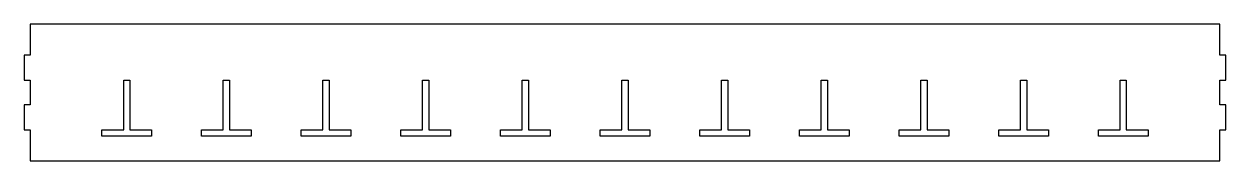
# Model space of a CAD drawing. Extents: x 0 to 616, y 0 to 70.
import ezdxf

# ---------------------------------------------------------------- set-up
doc = ezdxf.new("R2010")
doc.units = 0
doc.layers.add('Layer_1', color=7, linetype='CONTINUOUS')

msp = doc.modelspace()

# ---------------------------------------------------------------- linework, layer by layer
at = {"layer": 'Layer_1', "color": 5}
for points in [[(3.192639, 69.867685), (3.192639, 53.992685), (0.017639, 53.992685), (0.017639, 41.292649), (3.192639, 41.292649), (3.192639, 28.592649), (0.017639, 28.592649), (0.017639, 15.892649), (3.192639, 15.892649), (3.192639, 0.01764), (612.792667, 0.01764), (612.792667, 15.892649), (615.967667, 15.892649), (615.967667, 28.592649), (612.792667, 28.592649), (612.792667, 41.292649), (615.967667, 41.292649), (615.967667, 53.992685), (612.792667, 53.992685), (612.792667, 69.867685), (3.192639, 69.867685), (3.192639, 69.867685)], [(51.082183, 41.292649), (54.257183, 41.292649), (54.257183, 15.892649), (65.369683, 15.892649), (65.369683, 12.71764), (39.969683, 12.71764), (39.969683, 15.892649), (51.082183, 15.892649), (51.082183, 41.292649), (51.082183, 41.292649)], [(102.146803, 41.292649), (105.321803, 41.292649), (105.321803, 15.892649), (116.434303, 15.892649), (116.434303, 12.71764), (91.034303, 12.71764), (91.034303, 15.892649), (102.146803, 15.892649), (102.146803, 41.292649), (102.146803, 41.292649)], [(153.211361, 41.292649), (156.386361, 41.292649), (156.386361, 15.892649), (167.498861, 15.892649), (167.498861, 12.71764), (142.098861, 12.71764), (142.098861, 15.892649), (153.211361, 15.892649), (153.211361, 41.292649), (153.211361, 41.292649)], [(204.275972, 41.292649), (207.450972, 41.292649), (207.450972, 15.892649), (218.563478, 15.892649), (218.563478, 12.71764), (193.163472, 12.71764), (193.163472, 15.892649), (204.275972, 15.892649), (204.275972, 41.292649), (204.275972, 41.292649)], [(255.340533, 41.292649), (258.515533, 41.292649), (258.515533, 15.892649), (269.628033, 15.892649), (269.628033, 12.71764), (244.228033, 12.71764), (244.228033, 15.892649), (255.340533, 15.892649), (255.340533, 41.292649), (255.340533, 41.292649)], [(306.405139, 41.292649), (309.580139, 41.292649), (309.580139, 15.892649), (320.692611, 15.892649), (320.692611, 12.71764), (295.292639, 12.71764), (295.292639, 15.892649), (306.405139, 15.892649), (306.405139, 41.292649), (306.405139, 41.292649)], [(357.469694, 41.292649), (360.644694, 41.292649), (360.644694, 15.892649), (371.757194, 15.892649), (371.757194, 12.71764), (346.357194, 12.71764), (346.357194, 15.892649), (357.469694, 15.892649), (357.469694, 41.292649), (357.469694, 41.292649)], [(408.534334, 41.292649), (411.709334, 41.292649), (411.709334, 15.892649), (422.821834, 15.892649), (422.821834, 12.71764), (397.421834, 12.71764), (397.421834, 15.892649), (408.534334, 15.892649), (408.534334, 41.292649), (408.534334, 41.292649)], [(459.598861, 41.292649), (462.773861, 41.292649), (462.773861, 15.892649), (473.886361, 15.892649), (473.886361, 12.71764), (448.486361, 12.71764), (448.486361, 15.892649), (459.598861, 15.892649), (459.598861, 41.292649), (459.598861, 41.292649)], [(510.6635, 41.292649), (513.8385, 41.292649), (513.8385, 15.892649), (524.951, 15.892649), (524.951, 12.71764), (499.551, 12.71764), (499.551, 15.892649), (510.6635, 15.892649), (510.6635, 41.292649), (510.6635, 41.292649)], [(561.728027, 41.292649), (564.903027, 41.292649), (564.903027, 15.892649), (576.015527, 15.892649), (576.015527, 12.71764), (550.615527, 12.71764), (550.615527, 15.892649), (561.728027, 15.892649), (561.728027, 41.292649), (561.728027, 41.292649)]]:
    msp.add_lwpolyline(points, dxfattribs=at)

doc.saveas('drawing.dxf')
